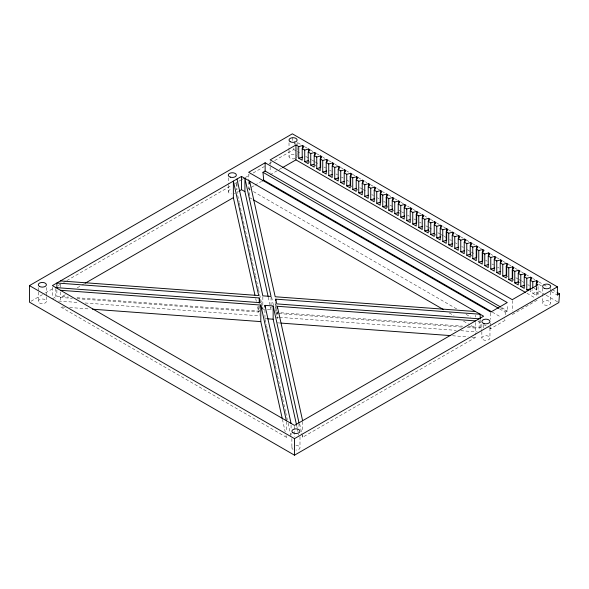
<?xml version="1.0" encoding="UTF-8"?>
<svg xmlns="http://www.w3.org/2000/svg" width="589" height="589" viewBox="0 0 589 589"><rect width="100%" height="100%" fill="white"/><g stroke="black" fill="none" stroke-linecap="round" stroke-linejoin="round"><path stroke-width="0.44" stroke-dasharray="2.94 2.21" d="M274.673 160.569L293.786 149.54L293.926 147.802M294.213 144.327L294.5 140.852M309.115 162.527L310.028 161.401M315.115 165.995L316.028 164.861M351.125 186.779L352.038 185.653M357.125 190.24L358.038 189.113M387.135 207.564L388.048 206.437L386.656 205.635M393.135 211.031L394.048 209.905M429.145 231.816L430.051 230.689M435.146 235.283L436.051 234.157M471.148 256.068L472.061 254.941M507.158 276.852L508.071 275.726M513.159 280.32L514.072 279.193M530.255 291.842L531.168 290.708M532.78 293.3L536.255 295.303L538.074 293.05L536.682 292.247L532.78 293.3L532.78 289.736M31.04 301.229L44.58 293.418M45.375 292.961L54.129 287.903M58.112 285.606L60.498 284.222M63.686 282.389L66.071 281.005M66.874 280.548L231.683 185.395M234.864 183.554L238.052 181.714M238.847 181.257L241.232 179.881M242.035 179.417L244.42 178.04M245.215 177.583L249.994 174.823M253.182 172.982L264.321 166.547M269.099 163.786L271.492 162.409M52.377 298.844L56.868 296.245L68.773 297.128M238.493 191.388L236.992 192.25L239.163 202.064M270.145 174.771L281.866 167.998M65.269 294.706L60.49 297.467L72.418 298.343M77.218 287.807L81.208 285.503M82.004 285.047L84.389 283.662M248.654 181.478L248.654 188.833L254.198 185.631M254.985 185.174L261.325 181.515M499.531 308.857L505.104 312.074L507.254 310.837L507.254 304.403M512.268 314.555L538.059 299.668M301.826 433.681L302.621 437.259L475.5 337.445L475.5 335.605M489.187 327.698L490.777 328.618L505.826 319.937L504.228 319.017M261.457 302.834L262.841 309.078L266.486 309.35M267.399 309.416L271.043 309.681L271.043 307.038M77.012 297.732L259.219 311.169L259.219 305.875M275.726 312.384L462.763 326.181M468.262 326.586L480.182 327.462L482.244 328.655M77.004 298.682L258.689 312.082L258.689 306.125M276.108 313.363L277.934 313.503M278.855 313.569L462.696 327.123M467.268 327.462L475.5 328.073L469.139 324.399M58.561 301.031L78.727 302.518M85.147 302.989L260.264 315.903M278.604 317.257L276.771 317.118L277.124 318.723M279.517 317.324L456.232 330.355M460.812 330.694L477.289 331.909M264.947 318.605L266.773 318.745M65.062 307.178L60.49 306.84L286.379 437.259L286.379 435.418M69.635 307.51L89.756 308.997M277.301 322.824L280.055 323.03M452.558 335.752L468.159 336.901M471.826 337.173L475.5 337.445M297.681 142.693L300.869 144.533M304.844 146.83L307.237 148.207M310.418 150.048L313.606 151.881M316.786 153.722L319.172 155.098M323.155 157.396L324.745 158.316M328.728 160.613L331.114 161.99M335.097 164.294L337.482 165.671M340.663 167.504L343.056 168.888M347.031 171.185L348.622 172.106M352.605 174.403L354.99 175.78M358.178 177.62L361.359 179.454M365.342 181.751L366.932 182.671M370.908 184.968L373.301 186.345M377.277 188.649L379.669 190.026M382.85 191.859L384.44 192.78M388.423 195.077L390.809 196.461M394.792 198.758L397.177 200.135M401.153 202.432L403.546 203.809M407.522 206.106L409.119 207.026M413.095 209.323L415.481 210.707M418.669 212.541L421.054 213.917M425.037 216.215L426.627 217.135M430.603 219.432L432.996 220.816M436.972 223.113L439.365 224.49M443.34 226.787L445.733 228.164M448.914 230.004L451.299 231.381M455.282 233.678L457.668 235.063M460.856 236.896L463.241 238.273M466.422 240.113L468.815 241.49M472.79 243.787L475.183 245.171M479.159 247.468L481.544 248.845M491.101 254.36L492.691 255.28M496.667 257.577L499.06 258.954M503.035 261.251L505.428 262.628M508.609 264.468L510.994 265.845M514.977 268.142L517.363 269.526M521.346 271.823L523.731 273.2M526.919 275.041L528.51 275.961M533.281 278.715L534.878 279.635M538.854 281.932L542.837 284.229M543.632 284.686L547.608 286.99M552.386 289.744L556.369 292.041M294.736 143.473L296.333 144.393M539.097 284.553L541.482 285.93M551.032 291.445L557.4 295.118M293.786 149.54L296.171 150.917M296.966 151.38L300.95 153.677M305.72 156.431L311.294 159.648M312.089 160.112L314.482 161.489M315.277 161.946L318.458 163.786M324.031 167.004L325.621 167.924M329.604 170.221L331.195 171.141M335.966 173.895L337.563 174.815M341.539 177.112L343.129 178.033M347.112 180.33L348.703 181.25M359.85 187.677L362.235 189.062M363.03 189.518L365.416 190.895M371.784 194.576L373.382 195.496M377.358 197.794L378.948 198.707M383.726 201.467L385.316 202.388M390.095 205.141L392.48 206.525M398.849 210.199L401.234 211.576M402.029 212.04L403.627 212.953M407.603 215.25L409.193 216.17M413.971 218.931L415.562 219.852M419.545 222.149L421.135 223.069M425.913 225.823L428.299 227.199M429.094 227.663L431.479 229.04M437.848 232.714L440.241 234.091M441.036 234.555L443.421 235.931M444.216 236.395L445.807 237.308M449.79 239.605L451.38 240.526M455.363 242.823L456.954 243.743M461.732 246.504L463.322 247.424M467.298 249.721L470.486 251.555M471.281 252.018L473.666 253.395M485.608 260.286L487.199 261.207M491.977 263.96L493.567 264.881M497.543 267.178L499.141 268.098M515.854 277.75L518.239 279.127M519.034 279.591L521.427 280.968M522.222 281.424L523.812 282.345M527.788 284.642L529.386 285.562M534.157 288.323L545.304 294.75M546.099 295.214L558.836 302.562M398.657 212.563L400.049 213.365M518.681 281.851L520.072 282.654M526.912 293.234L535.673 298.292M501.681 307.62L507.254 310.837M500.326 307.664L509.087 312.722M492.286 312.118L501.048 317.176M248.654 188.833L250.244 189.746M253.432 191.587L457.329 309.306M466.09 314.364L470.869 317.125M478.04 321.263L480.425 322.639M483.613 324.48L488.391 327.241M249.611 197.654L252.791 199.487M449.252 312.914L454.023 315.675M463.565 321.182L468.343 323.935M271.625 297.158L273.406 305.227M299.654 423.844L301.627 432.782M268.267 297.165L271.043 309.681M296.827 426.23L297.217 428.012M297.416 428.902L298.8 435.146M239.362 202.955L242.123 215.441M242.322 216.332L244.295 225.248M244.494 226.139L247.255 238.626M247.454 239.517L250.215 252.004M250.413 252.895L252.386 261.81M252.585 262.701L255.346 275.188M255.538 276.079L257.511 285.002M257.71 285.893L258.306 288.566M258.497 289.457L261.266 301.943M265.146 319.503L266.331 324.87M266.53 325.761L267.126 328.441M267.325 329.339L269.306 338.285M269.497 339.176L270.093 341.856M270.292 342.754L271.477 348.121M271.676 349.012L274.445 361.536M274.643 362.426L275.24 365.106M275.438 366.005L276.624 371.372M276.823 372.263L277.412 374.943M277.61 375.841L280.379 388.357M280.578 389.255L281.77 394.623M281.962 395.514L282.558 398.193M282.757 399.092L284.737 408.037M284.936 408.928L285.525 411.608M285.724 412.506L287.307 419.662M288.095 423.233L291.069 436.648M258.689 308.769L259.918 314.327M255.722 298.675L256.318 301.354M257.503 306.714L258.689 312.082M282.418 419.324L285.194 431.877M285.989 435.462L286.379 437.259M505.104 312.074L505.347 314.695M550.708 288.271L550.708 291.032M550.708 291.953L550.708 302.982A4.049 2.341 0 0 1 544.626 305.006A4.049 2.341 0 0 1 544.626 300.95A4.049 2.341 0 0 1 550.708 302.982M542.602 288.271L542.602 302.982M538.059 286.534L538.059 297.04M536.682 286.902L536.682 292.247M536.255 287.285L536.255 295.303M512.268 300.545L512.268 311.058M490.777 312.995L490.777 319.429M490.777 323.103L490.777 325.864M490.777 326.785L490.777 328.618M489.96 327.94L489.96 338.049M483.613 325.04L483.613 328.566M481.854 324.267L481.854 330.694M481.854 331.614L481.854 338.049M480.182 319.525L480.182 327.462M479.122 320.571L479.122 330.282M475.5 315.203L475.5 317.044M475.5 322.558L475.5 334.685M302.621 421.628L302.621 431.744M302.621 435.418L302.621 437.259M299.985 436.707L299.985 447.736A4.049 2.341 0 0 1 295.936 450.07M298.998 423.682L298.998 428.1M297.121 142.781L297.121 146.462M297.121 147.383L297.121 156.571M294.5 426.281L294.5 436.869M292.35 137.502L292.35 141.176M291.879 438.54L291.879 447.736M291.069 425.177L291.069 429.595M291.069 433.121L291.069 434.888M289.015 142.781L289.015 149.216M289.015 150.136L289.015 156.571M286.379 421.628L286.379 431.744M277.301 311.581L277.301 318.634M276.771 304.771L276.771 307.414M276.771 308.297L276.771 315.358M275.726 304.447L275.726 311.507M275.196 302.047L275.196 309.107M271.043 297.327L271.043 306.155M270.145 161.629L270.145 166.01M270.145 166.886L270.145 172.143M264.947 309.785L264.947 317.729M262.841 296.723L262.841 309.078M249.611 187.545L249.611 195.813M248.654 174.123L248.654 180.558M236.992 183.429L236.992 189.606M236.373 183.37L236.373 189.805M228.267 177.856L228.267 184.291M228.267 185.211L228.267 191.646A4.049 2.341 0 0 0 231.271 193.899M60.49 284.597L60.49 287.358M60.49 291.953L60.49 302.245M56.868 290.068L56.868 296.245M55.808 288.47L55.808 299.057M52.377 287.373L52.377 297.077M46.398 287.535L46.398 295.811M46.398 296.731L46.398 301.325M38.292 287.535L38.292 291.216M38.292 292.137L38.292 301.325M296.576 155.4A4.049 2.341 0 0 1 296.576 157.742M295.096 158.596A4.049 2.341 0 0 1 289.052 156.873A4.049 2.341 0 0 1 294.117 154.311M235.188 193.295A4.049 2.341 0 0 1 234.348 193.671M228.267 191.646A4.049 2.341 0 0 1 231.271 189.386M295.936 445.394A4.049 2.341 0 0 1 299.985 447.736M293.064 449.385A4.049 2.341 0 0 1 293.064 446.079M39.478 302.982A4.049 2.341 0 0 0 46.259 301.929A4.049 2.341 0 0 0 41.296 299.065A4.049 2.341 0 0 0 39.478 302.982M483.046 339.706A4.049 2.341 0 0 0 489.82 338.653A4.049 2.341 0 0 0 484.857 335.789A4.049 2.341 0 0 0 483.046 339.706"/><path stroke-width="0.88" d="M559.55 293.882L558.836 302.562L294.5 455.179L29.45 302.15L29.45 285.606L292.35 133.821L557.4 286.85L557.4 295.118L559.55 293.882L557.165 292.497M302.201 148.612L304.027 146.352L302.636 145.549L298.726 146.602L295.936 144.99L270.145 159.877L512.268 299.668L538.059 284.781L536.255 283.721L538.074 281.468L536.682 280.666L532.78 281.719L530.255 280.261L532.073 278.001L530.682 277.198L526.78 278.251L524.254 276.793L526.073 274.54L524.681 273.738L520.779 274.791L518.254 273.333L520.072 271.073L518.681 270.27L514.771 271.323L512.253 269.865L514.072 267.612L512.68 266.81L508.771 267.855L506.245 266.397L508.071 264.144L506.68 263.342L502.77 264.395L500.245 262.937L502.071 260.684L500.679 259.882L496.77 260.927L494.245 259.469L496.071 257.216L494.672 256.414L490.77 257.467L488.244 256.009L490.063 253.756L488.671 252.946L484.769 253.999L482.244 252.541L484.062 250.288L482.671 249.486L478.769 250.539L476.243 249.081L478.062 246.82L476.67 246.018L472.768 247.071L470.243 245.613L472.061 243.36L470.67 242.558L466.768 243.61L464.242 242.153L466.061 239.892L464.669 239.09L460.76 240.143L458.235 238.685L460.061 236.432L458.669 235.629L454.76 236.682L452.234 235.225L454.06 232.964L452.669 232.162L448.759 233.215L446.234 231.757L448.06 229.504L446.668 228.701L442.759 229.747L440.233 228.289L442.052 226.036L440.66 225.234L436.758 226.286L434.233 224.829L436.051 222.576L434.66 221.766L430.758 222.819L428.232 221.361L430.051 219.108L428.659 218.305L424.757 219.358L422.232 217.901L424.051 215.648L422.659 214.838L418.757 215.891L416.232 214.433L418.05 212.18L416.659 211.377L412.749 212.43L410.231 210.972L412.05 208.712L410.658 207.91L406.749 208.962L404.223 207.505L406.049 205.252L404.658 204.449L400.748 205.502L398.223 204.044L400.049 201.784L398.657 200.982L394.748 202.034L392.222 200.577L394.048 198.324L392.657 197.521L388.747 198.567L386.222 197.109L388.041 194.856L386.649 194.053L382.747 195.106L380.222 193.648L382.04 191.396L380.649 190.593L376.746 191.639L374.221 190.181L376.04 187.928L374.648 187.125L370.746 188.178L368.221 186.72L370.039 184.467L368.648 183.658L364.746 184.71L362.22 183.253L364.039 181L362.647 180.197L358.738 181.25L356.212 179.792L358.038 177.532L356.647 176.729L352.737 177.782L350.212 176.325L352.038 174.072L350.646 173.269L346.737 174.322L344.212 172.864L346.037 170.604L344.646 169.801L340.736 170.854L338.211 169.396L340.037 167.143L338.638 166.341L334.736 167.394L332.211 165.936L334.029 163.676L332.638 162.873L328.736 163.926L326.21 162.468L328.029 160.215L326.637 159.413L322.735 160.458L320.21 159.001L322.028 156.748L320.637 155.945L316.735 156.998L314.209 155.54L316.028 153.287L314.636 152.477L310.734 153.53L308.209 152.072L310.028 149.82L308.636 149.017L304.727 150.07L302.201 148.612L302.209 160.193L298.726 158.183L298.726 146.602M241.49 176.42L52.377 285.606L294.5 425.398L483.613 316.212L241.49 176.42L241.49 189.658L244.921 191.639L268.076 296.267M265.131 162.778L248.654 172.29L490.777 312.074L507.254 302.562L265.131 162.778L265.131 171.046L500.09 306.7M491.484 311.662L263.695 180.146L262.981 172.29L265.131 171.046M239.244 190.954L241.49 189.658M282.646 167.548L295.936 159.877L525.314 292.313M85.191 283.206L233.369 197.654L233.369 181.11L258.689 295.538L60.49 280.924M262.112 181.059L263.695 180.146M29.45 285.606L294.5 438.636L557.4 286.85M298.726 158.183L302.636 157.13M304.727 150.07L304.734 161.651L308.636 160.598M310.734 153.53L310.734 165.111L313.856 164.272M316.735 156.998L316.735 168.579L320.637 167.526L320.637 155.945M322.735 160.458L322.735 172.04L326.637 170.987M328.736 163.926L328.736 175.507L332.638 174.454M334.736 167.394L334.736 178.968L338.646 177.922M340.736 170.854L340.736 182.435L344.646 181.383M346.737 174.322L346.737 185.903L350.646 184.85L350.646 173.269M352.737 177.782L352.737 189.363L356.647 188.311M358.738 181.25L358.745 192.831L362.647 191.778M364.746 184.71L364.746 196.292L368.648 195.239M370.746 188.178L370.746 199.759L374.648 198.707M376.746 191.639L376.746 203.22L380.649 202.167L380.649 190.593M382.747 195.106L382.747 206.687L386.656 205.635L386.649 194.053M388.747 198.567L388.747 210.148L392.657 209.102M394.748 202.034L394.748 213.616L398.657 212.563M400.748 205.502L400.748 217.076L404.658 216.03M406.749 208.962L406.749 220.544L409.878 219.704M412.749 212.43L412.756 224.011L416.659 222.959L416.659 211.377M418.757 215.891L418.757 227.472L422.659 226.419M424.757 219.358L424.757 230.94L428.659 229.887M430.758 222.819L430.758 234.4L434.66 233.347M436.758 226.286L436.758 237.868L440.668 236.815M442.759 229.747L442.759 241.328L446.668 240.275L446.668 228.701M448.759 233.215L448.759 244.796L452.669 243.743M454.76 236.682L454.76 248.256L458.669 247.211M460.76 240.143L460.767 251.724L464.669 250.671M466.768 243.61L466.768 255.192L470.67 254.139M472.768 247.071L472.768 258.652L476.67 257.599L476.67 246.018M478.769 250.539L478.769 262.12L482.671 261.067L482.671 249.486M484.769 253.999L484.769 265.58L488.671 264.527M490.77 257.467L490.77 269.048L494.679 267.995M496.77 260.927L496.77 272.508L500.679 271.455M502.77 264.395L502.77 275.976L506.68 274.923L506.68 263.342M508.771 267.855L508.771 279.436L512.68 278.391L512.68 266.81M514.771 271.323L514.779 282.904L518.681 281.851M520.779 274.791L520.779 286.364L524.681 285.319M526.78 278.251L526.78 289.832L530.682 288.779M475.5 311.529L275.196 296.753L249.611 181.11L249.611 183.864M55.808 287.594L260.264 302.665L259.219 297.938L56.868 283.014L56.868 287.425M275.726 300.92L275.726 299.153L480.182 314.231L480.182 318.642M479.122 318.811L276.771 303.887L275.726 299.153M60.49 290.296L260.794 305.065L286.379 420.715M264.947 307.134L264.947 305.374L273.149 305.978L298.998 422.806M277.301 308.047L277.301 306.28L475.5 320.902M267.686 318.811L273.149 319.209L296.628 425.339M92.502 309.196L260.794 321.609L282.219 418.426M280.975 323.096L450.725 335.62M304.734 161.651L308.209 163.654L308.209 152.072M310.734 165.111L314.209 167.121L314.209 155.54M316.735 168.579L320.21 170.582L320.21 159.001M322.735 172.04L326.21 174.049L326.21 162.468M328.736 175.507L332.211 177.51L332.211 165.936M334.736 178.968L338.211 180.978L338.211 169.396M340.736 182.435L344.212 184.445L344.212 172.864M346.737 185.903L350.212 187.906L350.212 176.325M352.737 189.363L356.22 191.373L356.212 179.792M358.745 192.831L362.22 194.834L362.22 183.253M364.746 196.292L368.221 198.302L368.221 186.72M370.746 199.759L374.221 201.762L374.221 190.181M376.746 203.22L380.222 205.23L380.222 193.648M382.747 206.687L386.222 208.69L386.222 197.109M388.747 210.148L392.222 212.158L392.222 200.577M394.748 213.616L398.223 215.618L398.223 204.044M400.748 217.076L404.231 219.086L404.223 207.505M406.749 220.544L410.231 222.554L410.231 210.972M412.756 224.011L416.232 226.014L416.232 214.433M418.757 227.472L422.232 229.482L422.232 217.901M424.757 230.94L428.232 232.942L428.232 221.361M430.758 234.4L434.233 236.41L434.233 224.829M436.758 237.868L440.233 239.87L440.233 228.289M442.759 241.328L446.234 243.338L446.234 231.757M448.759 244.796L452.234 246.798L452.234 235.225M454.76 248.256L458.242 250.266L458.235 238.685M460.767 251.724L464.242 253.734L464.242 242.153M466.768 255.192L470.243 257.194L470.243 245.613M472.768 258.652L476.243 260.662L476.243 249.081M478.769 262.12L482.244 264.122L482.244 252.541M484.769 265.58L488.244 267.59L488.244 256.009M490.77 269.048L494.245 271.05L494.245 259.469M496.77 272.508L500.245 274.518L500.245 262.937M502.77 275.976L506.245 277.979L506.245 266.397M508.771 279.436L512.253 281.446L512.253 269.865M514.779 282.904L518.254 284.914L518.254 273.333M520.779 286.364L524.254 288.374L524.254 276.793M526.78 289.832L528.171 290.635M262.981 172.29L498.736 308.4M253.587 199.951L443.686 309.704M277.301 306.28L302.621 420.715M236.992 179.019L262.841 295.84L271.043 296.451L244.921 178.408L244.921 191.639M264.947 305.374L291.069 423.417M233.369 197.654L254.934 295.096M536.682 280.666L536.682 284.229M536.255 283.721L536.255 286.394M532.78 281.719L532.78 287.955M530.682 277.198L530.682 280.762M530.255 280.261L530.255 290.06M524.681 273.738L524.681 276.41M518.681 270.27L518.681 272.943M500.679 259.882L500.679 262.554M494.672 256.414L494.679 259.086M488.671 252.946L488.671 255.619M470.67 242.558L470.67 246.121M464.669 239.09L464.669 242.653M458.669 235.629L458.669 239.193M452.669 232.162L452.669 234.834M440.66 225.234L440.66 228.797M434.66 221.766L434.66 224.438M428.659 218.305L428.659 220.978M422.659 214.838L422.659 217.51M410.658 207.91L410.658 211.473M404.658 204.449L404.658 208.013M398.657 200.982L398.657 203.654M392.657 197.521L392.657 200.194M374.648 187.125L374.648 190.689M368.648 183.658L368.648 187.221M362.647 180.197L362.647 182.87M356.647 176.729L356.647 179.402M344.646 169.801L344.646 172.474M338.638 166.341L338.646 169.014M332.638 162.873L332.638 165.546M326.637 159.413L326.637 162.085M314.636 152.477L314.636 156.041M308.636 149.017L308.636 152.58M302.636 145.549L302.636 149.113M295.936 144.99L295.936 159.877M294.5 438.636L294.5 455.179M273.149 305.978L273.149 319.209M260.794 305.065L260.794 321.609M259.219 297.938L259.219 303.232M290.2 141.684A4.049 2.341 0 0 0 296.981 140.631A4.049 2.341 0 0 0 292.019 137.767A4.049 2.341 0 0 0 290.2 141.684M544.626 288.463A4.049 2.341 0 0 0 550.708 286.438A4.049 2.341 0 0 0 544.626 284.406A4.049 2.341 0 0 0 544.626 288.463M230.292 177.127A4.049 2.341 0 0 0 236.373 175.102A4.049 2.341 0 0 0 230.292 173.07A4.049 2.341 0 0 0 230.292 177.127M483.886 323.53A4.049 2.341 0 0 0 489.96 321.506A4.049 2.341 0 0 0 483.886 319.481A4.049 2.341 0 0 0 483.886 323.53M39.478 286.438A4.049 2.341 0 0 0 46.259 285.385A4.049 2.341 0 0 0 41.296 282.521A4.049 2.341 0 0 0 39.478 286.438M293.064 432.841A4.049 2.341 0 0 0 299.845 431.796A4.049 2.341 0 0 0 294.883 428.932A4.049 2.341 0 0 0 293.064 432.841"/></g></svg>
